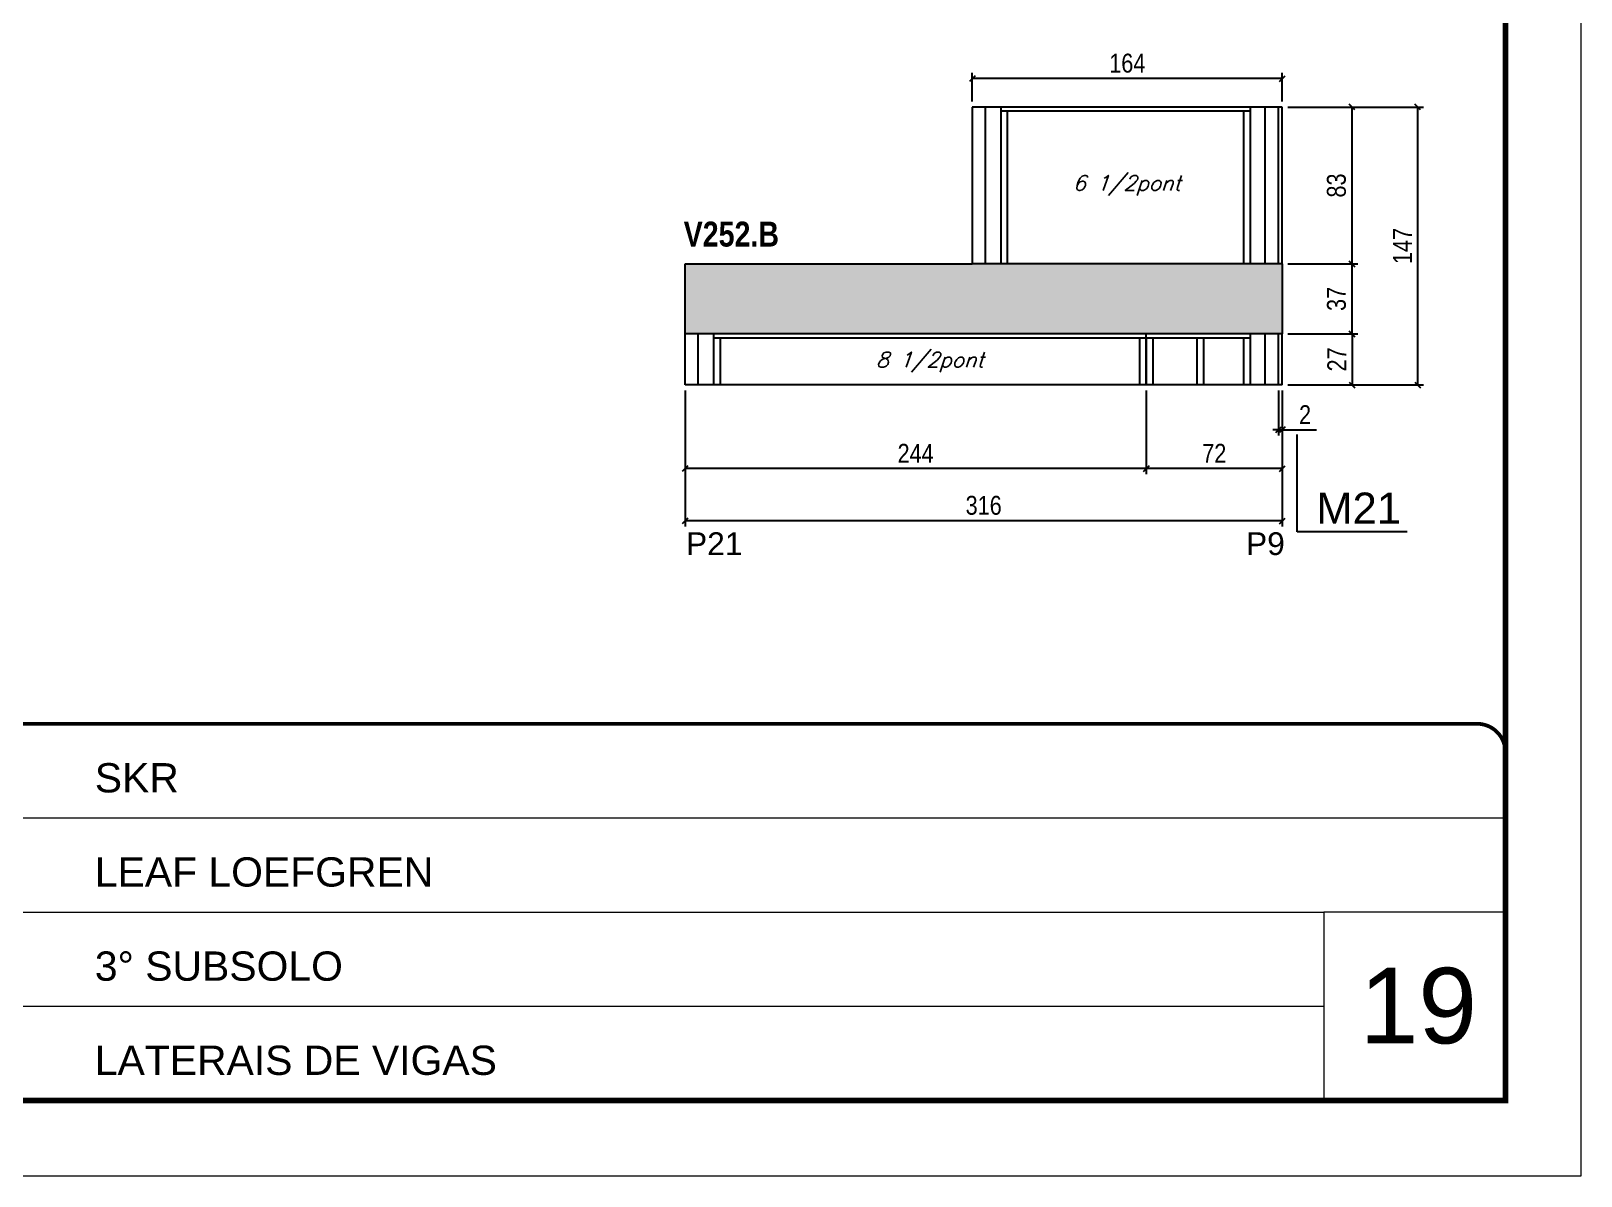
# Model space of a CAD drawing. Extents: x 3309 to 9590, y -2522 to 15424.
# Drawn here: x 7158 to 7978, y 8964 to 9569 of the extents above; entities that cross this region are included whole.
import ezdxf

# ---------------------------------------------------------------- set-up
doc = ezdxf.new("R2010")
doc.units = 0
doc.linetypes.add('CONTINUO', pattern=[0])
doc.linetypes.add('DASHED', pattern=[0.75, 0.5, -0.25])
for name, color, linetype in [('5', 5, 'Continuous'), ('COTA', 241, 'Continuous'), ('NOMENCLATURA', 7, 'Continuous'), ('Painéis', 200, 'Continuous'), ('SARR_2.2x7', 40, 'Continuous'), ('SARR_3.5x7', 81, 'Continuous'), ('texto', 7, 'Continuous')]:
    doc.layers.add(name, color=color, linetype=linetype)
for name, color, linetype, lineweight in [('CARIMBO', 255, 'Continuous', 9), ('Folhas', 255, 'Continuous', 9), ('SARRAFO DE PRESSAO', 251, 'DASHED', 9)]:
    doc.layers.add(name, color=color, linetype=linetype, lineweight=lineweight)
doc.styles.add('ARIAL', font='arial.ttf')
doc.styles.add('COTA TECNICA', font='techl___.ttf', dxfattribs={"height": 10})
doc.styles.add('Romans', font='romans.shx')
doc.styles.get("Standard").update_dxf_attribs({"font": 'arial.ttf'})
doc.styles.add('TECNICA', font='techb___.ttf', dxfattribs={"height": 10})
doc.dimstyles.new('PAINEL', dxfattribs={"dimtxt": 10, "dimasz": 3, "dimexe": 3, "dimexo": 3, "dimgap": 3, "dimtad": 1, "dimdec": 1, "dimzin": 12, "dimdsep": 46, "dimtxsty": 'COTA TECNICA', "dimblk1": 'OBLIQUE', "dimblk2": 'OBLIQUE', "dimsah": 1, "dimcen": 0.9, "dimclrd": 4, "dimclre": 4, "dimclrt": 240, "dimadec": 1, "dimazin": 3, "dimtfac": 1, "dimtdec": 1, "dimtmove": 0, "dimatfit": 3, "dimfxl": 1, "dimtolj": 1, "dimtzin": 12, "dimarcsym": 0})

# ---------------------------------------------------------------- blocks, each defined once
blk = doc.blocks.new('9999999999')
at = {"color": 30, "linetype": 'CONTINUO'}
for p, q in [((98564.56, 34379.64), (99583.98, 34379.64)), ((98564.56, 34329.83), (99487.98, 34329.83)), ((99583.98, 34329.83), (99487.98, 34329.83)), ((99487.98, 34329.83), (99487.98, 34230.21)), ((98564.56, 34280.02), (99487.98, 34280.02))]:
    blk.add_line(p, q, dxfattribs=at)
at = {"color": 30, "linetype": 'CONTINUO', "const_width": 2}
blk.add_lwpolyline([(99583.98, 34230.21), (99583.98, 34414.45, 0.414214), (99568.98, 34429.45), (98228.98, 34429.45, 0.414214), (98213.98, 34414.45), (98213.98, 34245.21, 0.414214), (98228.98, 34230.21), (99583.98, 34230.21)], format="xyb", dxfattribs=at)
at = {"layer": 'Folhas'}
blk.add_lwpolyline([(98138.98, 34190.21), (99623.98, 34190.21), (99623.98, 35240.21), (98138.98, 35240.21)], close=True, dxfattribs=at)
at = {"layer": 'Folhas', "color": 30, "const_width": 3}
blk.add_lwpolyline([(98213.98, 34230.21), (99583.98, 34230.21), (99583.98, 35200.21), (98213.98, 35200.21)], close=True, dxfattribs=at)
at = {"color": 7, "linetype": 'Continuous', "ltscale": 5, "style": 'ARIAL'}
for s, height, p in [('SKR', 15.483, (98837.68, 34393.13)), ('LEAF LOEFGREN', 15.4829, (98837.68, 34343.32)), ('3° SUBSOLO', 15.483, (98837.68, 34293.51)), ('LATERAIS DE VIGAS', 15.4829, (98837.68, 34243.7))]:
    blk.add_text(s, height=height, dxfattribs=at).set_placement(p)
blk = doc.blocks.new('_Oblique')
at = {"color": 0, "linetype": 'ByBlock', "lineweight": -2}
blk.add_line((-0.5, -0.5), (0.5, 0.5), dxfattribs=at)
blk = doc.blocks.new('*D681')
at = {"layer": 'COTA', "color": 4, "linetype": 'ByBlock', "lineweight": -2, "transparency": 16777216}
for p, q in [((7747.84, 9379.06), (7747.84, 9334.8)), ((7819.84, 9379.06), (7819.84, 9334.8)), ((7819.84, 9337.8), (7747.84, 9337.8))]:
    blk.add_line(p, q, dxfattribs=at)
at = {"layer": 'Defpoints', "color": 0, "linetype": 'ByBlock', "transparency": 16777216}
for p in [(7747.84, 9382.06), (7819.84, 9382.06), (7747.84, 9337.8)]:
    blk.add_point(p, dxfattribs=at)
at = {"layer": 'COTA', "color": 4, "linetype": 'ByBlock', "lineweight": -2, "transparency": 16777216, "xscale": 3, "yscale": 3, "zscale": 3, "rotation": 180}
blk.add_blockref('_Oblique', (7747.84, 9337.8), dxfattribs=at)
at = {"layer": 'COTA', "color": 4, "linetype": 'ByBlock', "lineweight": -2, "transparency": 16777216, "xscale": 3, "yscale": 3, "zscale": 3}
blk.add_blockref('_Oblique', (7819.84, 9337.8), dxfattribs=at)
at = {"layer": 'COTA', "color": 240, "linetype": 'ByBlock', "transparency": 16777216, "insert": (7783.84, 9345.87), "char_height": 10, "attachment_point": 5, "style": 'COTA TECNICA'}
blk.add_mtext('\\A1;72', dxfattribs=at)
blk = doc.blocks.new('*D682')
at = {"layer": 'COTA', "color": 4, "linetype": 'ByBlock', "lineweight": -2, "transparency": 16777216}
for p, q in [((7503.84, 9379.06), (7503.84, 9334.8)), ((7747.84, 9379.06), (7747.84, 9334.8)), ((7747.84, 9337.8), (7503.84, 9337.8))]:
    blk.add_line(p, q, dxfattribs=at)
at = {"layer": 'Defpoints', "color": 0, "linetype": 'ByBlock', "transparency": 16777216}
for p in [(7503.84, 9382.06), (7747.84, 9382.06), (7503.84, 9337.8)]:
    blk.add_point(p, dxfattribs=at)
at = {"layer": 'COTA', "color": 4, "linetype": 'ByBlock', "lineweight": -2, "transparency": 16777216, "xscale": 3, "yscale": 3, "zscale": 3, "rotation": 180}
blk.add_blockref('_Oblique', (7503.84, 9337.8), dxfattribs=at)
at = {"layer": 'COTA', "color": 4, "linetype": 'ByBlock', "lineweight": -2, "transparency": 16777216, "xscale": 3, "yscale": 3, "zscale": 3}
blk.add_blockref('_Oblique', (7747.84, 9337.8), dxfattribs=at)
at = {"layer": 'COTA', "color": 240, "linetype": 'ByBlock', "transparency": 16777216, "insert": (7625.84, 9345.87), "char_height": 10, "attachment_point": 5, "style": 'COTA TECNICA'}
blk.add_mtext('\\A1;244', dxfattribs=at)
blk = doc.blocks.new('*D683')
at = {"layer": 'COTA', "color": 4, "linetype": 'ByBlock', "lineweight": -2, "transparency": 16777216}
for p, q in [((7503.84, 9379.06), (7503.84, 9307.09)), ((7819.84, 9379.06), (7819.84, 9307.09)), ((7819.84, 9310.09), (7503.84, 9310.09))]:
    blk.add_line(p, q, dxfattribs=at)
at = {"layer": 'Defpoints', "color": 0, "linetype": 'ByBlock', "transparency": 16777216}
for p in [(7503.84, 9382.06), (7819.84, 9382.06), (7503.84, 9310.09)]:
    blk.add_point(p, dxfattribs=at)
at = {"layer": 'COTA', "color": 4, "linetype": 'ByBlock', "lineweight": -2, "transparency": 16777216, "xscale": 3, "yscale": 3, "zscale": 3, "rotation": 180}
blk.add_blockref('_Oblique', (7503.84, 9310.09), dxfattribs=at)
at = {"layer": 'COTA', "color": 4, "linetype": 'ByBlock', "lineweight": -2, "transparency": 16777216, "xscale": 3, "yscale": 3, "zscale": 3}
blk.add_blockref('_Oblique', (7819.84, 9310.09), dxfattribs=at)
at = {"layer": 'COTA', "color": 240, "linetype": 'ByBlock', "transparency": 16777216, "insert": (7661.84, 9318.31), "char_height": 10, "attachment_point": 5, "style": 'COTA TECNICA'}
blk.add_mtext('\\A1;316', dxfattribs=at)
blk = doc.blocks.new('*D684')
at = {"layer": 'COTA', "color": 4, "lineweight": -2, "transparency": 16777216}
for p, q in [((7822.84, 9409.06), (7859.74, 9409.06)), ((7856.74, 9409.06), (7856.74, 9382.06)), ((7822.84, 9382.06), (7859.74, 9382.06))]:
    blk.add_line(p, q, dxfattribs=at)
at = {"layer": 'Defpoints', "color": 0, "transparency": 16777216}
for p in [(7819.84, 9409.06), (7819.84, 9382.06), (7856.74, 9382.06)]:
    blk.add_point(p, dxfattribs=at)
at = {"layer": 'COTA', "color": 4, "lineweight": -2, "transparency": 16777216, "xscale": 3, "yscale": 3, "zscale": 3}
for p, rotation in [((7856.74, 9409.06), 90), ((7856.74, 9382.06), 270)]:
    blk.add_blockref('_Oblique', p, dxfattribs=dict(at, rotation=rotation))
at = {"layer": 'COTA', "color": 240, "transparency": 16777216, "insert": (7848.66, 9395.56), "char_height": 10, "attachment_point": 5, "rotation": 90, "style": 'COTA TECNICA'}
blk.add_mtext('\\A1;27', dxfattribs=at)
blk = doc.blocks.new('*D685')
at = {"layer": 'COTA', "color": 4, "lineweight": -2, "transparency": 16777216}
for p, q in [((7822.84, 9446.06), (7859.74, 9446.06)), ((7856.74, 9409.06), (7856.74, 9446.06)), ((7822.84, 9409.06), (7859.74, 9409.06))]:
    blk.add_line(p, q, dxfattribs=at)
at = {"layer": 'Defpoints', "color": 0, "transparency": 16777216}
for p in [(7819.84, 9446.06), (7856.74, 9446.06), (7819.84, 9409.06)]:
    blk.add_point(p, dxfattribs=at)
at = {"layer": 'COTA', "color": 4, "lineweight": -2, "transparency": 16777216, "xscale": 3, "yscale": 3, "zscale": 3}
for p, rotation in [((7856.74, 9446.06), 90), ((7856.74, 9409.06), 270)]:
    blk.add_blockref('_Oblique', p, dxfattribs=dict(at, rotation=rotation))
at = {"layer": 'COTA', "color": 240, "transparency": 16777216, "insert": (7848.52, 9427.56), "char_height": 10, "attachment_point": 5, "rotation": 90, "style": 'COTA TECNICA'}
blk.add_mtext('\\A1;37', dxfattribs=at)
blk = doc.blocks.new('*D686')
at = {"layer": 'COTA', "color": 4, "lineweight": -2, "transparency": 16777216}
for p, q in [((7822.84, 9529.06), (7894.48, 9529.06)), ((7891.48, 9382.06), (7891.48, 9529.06)), ((7822.84, 9382.06), (7894.48, 9382.06))]:
    blk.add_line(p, q, dxfattribs=at)
at = {"layer": 'Defpoints', "color": 0, "transparency": 16777216}
for p in [(7819.84, 9529.06), (7891.48, 9529.06), (7819.84, 9382.06)]:
    blk.add_point(p, dxfattribs=at)
at = {"layer": 'COTA', "color": 4, "lineweight": -2, "transparency": 16777216, "xscale": 3, "yscale": 3, "zscale": 3}
for p, rotation in [((7891.48, 9529.06), 90), ((7891.48, 9382.06), 270)]:
    blk.add_blockref('_Oblique', p, dxfattribs=dict(at, rotation=rotation))
at = {"layer": 'COTA', "color": 240, "transparency": 16777216, "insert": (7883.4, 9455.56), "char_height": 10, "attachment_point": 5, "rotation": 90, "style": 'COTA TECNICA'}
blk.add_mtext('\\A1;147', dxfattribs=at)
blk = doc.blocks.new('*D687')
at = {"layer": 'COTA', "color": 4, "lineweight": -2, "transparency": 16777216}
for p, q in [((7822.84, 9529.06), (7859.74, 9529.06)), ((7856.74, 9446.06), (7856.74, 9529.06)), ((7822.84, 9446.06), (7859.74, 9446.06))]:
    blk.add_line(p, q, dxfattribs=at)
at = {"layer": 'Defpoints', "color": 0, "transparency": 16777216}
for p in [(7819.84, 9529.06), (7856.74, 9529.06), (7819.84, 9446.06)]:
    blk.add_point(p, dxfattribs=at)
at = {"layer": 'COTA', "color": 4, "lineweight": -2, "transparency": 16777216, "xscale": 3, "yscale": 3, "zscale": 3}
for p, rotation in [((7856.74, 9529.06), 90), ((7856.74, 9446.06), 270)]:
    blk.add_blockref('_Oblique', p, dxfattribs=dict(at, rotation=rotation))
at = {"layer": 'COTA', "color": 240, "transparency": 16777216, "insert": (7848.5, 9487.56), "char_height": 10, "attachment_point": 5, "rotation": 90, "style": 'COTA TECNICA'}
blk.add_mtext('\\A1;83', dxfattribs=at)
blk = doc.blocks.new('*D688')
at = {"layer": 'COTA', "color": 4, "lineweight": -2, "transparency": 16777216}
for p, q in [((7655.84, 9532.06), (7655.84, 9547.13)), ((7819.84, 9532.06), (7819.84, 9547.13)), ((7819.84, 9544.13), (7655.84, 9544.13))]:
    blk.add_line(p, q, dxfattribs=at)
at = {"layer": 'Defpoints', "color": 0, "transparency": 16777216}
for p in [(7655.84, 9544.13), (7655.84, 9529.06), (7819.84, 9529.06)]:
    blk.add_point(p, dxfattribs=at)
at = {"layer": 'COTA', "color": 4, "lineweight": -2, "transparency": 16777216, "xscale": 3, "yscale": 3, "zscale": 3, "rotation": 180}
blk.add_blockref('_Oblique', (7655.84, 9544.13), dxfattribs=at)
at = {"layer": 'COTA', "color": 4, "lineweight": -2, "transparency": 16777216, "xscale": 3, "yscale": 3, "zscale": 3}
blk.add_blockref('_Oblique', (7819.84, 9544.13), dxfattribs=at)
at = {"layer": 'COTA', "color": 240, "transparency": 16777216, "insert": (7737.84, 9552.23), "char_height": 10, "attachment_point": 5, "style": 'COTA TECNICA'}
blk.add_mtext('\\A1;164', dxfattribs=at)
blk = doc.blocks.new('*D690')
at = {"layer": 'COTA', "color": 4, "lineweight": -2, "transparency": 16777216}
for p, q in [((7817.84, 9379.06), (7817.84, 9355.34)), ((7819.84, 9379.06), (7819.84, 9355.34)), ((7817.84, 9358.34), (7814.84, 9358.34)), ((7817.84, 9358.34), (7819.84, 9358.34)), ((7819.84, 9358.34), (7837.95, 9358.34))]:
    blk.add_line(p, q, dxfattribs=at)
at = {"layer": 'Defpoints', "color": 0, "transparency": 16777216}
for p in [(7817.84, 9382.06), (7819.84, 9382.06), (7819.84, 9358.34)]:
    blk.add_point(p, dxfattribs=at)
at = {"layer": 'COTA', "color": 4, "lineweight": -2, "transparency": 16777216, "xscale": 3, "yscale": 3, "zscale": 3}
blk.add_blockref('_Oblique', (7817.84, 9358.34), dxfattribs=at)
at = {"layer": 'COTA', "color": 4, "lineweight": -2, "transparency": 16777216, "xscale": 3, "yscale": 3, "zscale": 3, "rotation": 180}
blk.add_blockref('_Oblique', (7819.84, 9358.34), dxfattribs=at)
at = {"layer": 'COTA', "color": 240, "transparency": 16777216, "insert": (7831.89, 9366.34), "char_height": 10, "attachment_point": 5, "style": 'COTA TECNICA'}
blk.add_mtext('\\A1;2', dxfattribs=at)

msp = doc.modelspace()

# ---------------------------------------------------------------- hatches: boundary and pattern name
at = {"layer": 'COTA'}
h = msp.add_hatch(dxfattribs=at)
h.set_pattern_fill('AR-CONC', color=256, scale=0.03)
h.set_pattern_definition([(50, (4030.896, -10.1054), (5.46554, -0.4781726), [0.5715, -6.2865]), (355, (4030.896, -10.1054), (-1.0573026, 5.7317054), [0.4572, -5.0292175]), (100.451445, (4031.3516, -10.145), (4.4082374, 5.2535326), [0.4857003, -5.3427073]), (46.1842, (4030.896, -8.5814), (8.1323712, -1.26127), [0.85725, -9.42975]), (96.63556, (4031.574, -8.6865), (7.122124, 7.422784), [0.728551, -8.014068]), (351.18415, (4030.896, -8.581), (7.122124, 7.422784), [0.685799, -7.543792]), (21, (4031.658, -8.9624), (4.5484317, -3.067956), [0.5715, -6.2865]), (326, (4031.658, -8.9624), (1.854061, 5.525639), [0.4572, -5.0292]), (71.451445, (4032.037, -9.218), (6.4024926, 2.457683), [0.4857003, -5.342698]), (37.5, (4030.896, -10.1054), (0.0926581, 2.53665117), [0, -4.96824, 0, -5.1054, 0, -5.04825]), (7.5, (4030.896, -10.1054), (2.0045899, 3.00541724), [0, -2.91084, 0, -4.85394, 0, -1.92405]), (327.5, (4029.1968, -10.1054), (4.06771786, -0.1718623), [0, -1.905, 0, -5.9436, 0, -7.8867]), (317.5, (4028.435, -10.1054), (4.4438754, 0.7627947), [0, -2.4765, 0, -3.94716, 0, -5.6007])])
h.paths.add_polyline_path([(7503.84, 9446.06), (7503.84, 9409.06), (7819.34, 9409.06), (7819.34, 9446.06)])

# ---------------------------------------------------------------- linework, layer by layer
for p, q in [((7503.84, 9409.06), (7503.84, 9446.06)), ((7503.84, 9446.06), (7655.84, 9446.06)), ((7819.84, 9446.06), (7819.84, 9409.06))]:
    msp.add_line(p, q, dxfattribs=at)
at = {"layer": 'NOMENCLATURA', "linetype": 'Continuous'}
for p, q in [((7827.75, 9304.4), (7827.75, 9355.83)), ((7885.83, 9304.4), (7827.75, 9304.4))]:
    msp.add_line(p, q, dxfattribs=at)
at = {"layer": 'Painéis', "linetype": 'ByBlock'}
for p, q in [((7819.84, 9529.06), (7655.84, 9529.06)), ((7655.84, 9529.06), (7655.84, 9446.06)), ((7817.84, 9446.06), (7817.84, 9529.06)), ((7819.84, 9446.06), (7819.84, 9529.06)), ((7819.84, 9446.06), (7655.84, 9446.06)), ((7819.84, 9409.06), (7503.84, 9409.06)), ((7503.84, 9382.06), (7503.84, 9409.06)), ((7747.84, 9382.06), (7747.84, 9409.06)), ((7817.84, 9382.06), (7817.84, 9409.06)), ((7819.84, 9382.06), (7819.84, 9409.06)), ((7819.84, 9382.06), (7503.84, 9382.06))]:
    msp.add_line(p, q, dxfattribs=at)
at = {"layer": 'SARR_2.2x7', "linetype": 'Continuous'}
for p, q in [((7662.84, 9446.06), (7662.84, 9529.06)), ((7802.84, 9526.86), (7670.84, 9526.86)), ((7810.84, 9446.06), (7810.84, 9529.06)), ((7510.84, 9382.06), (7510.84, 9409.06)), ((7747.84, 9406.86), (7518.84, 9406.86)), ((7802.84, 9406.86), (7747.84, 9406.86)), ((7810.84, 9382.06), (7810.84, 9409.06))]:
    msp.add_line(p, q, dxfattribs=at)
at = {"layer": 'SARR_3.5x7'}
for p, q in [((7670.84, 9529.06), (7670.84, 9446.06)), ((7674.34, 9526.86), (7674.34, 9446.06)), ((7799.34, 9526.86), (7799.34, 9446.06)), ((7802.84, 9529.06), (7802.84, 9446.06)), ((7518.84, 9409.06), (7518.84, 9382.06)), ((7522.34, 9406.86), (7522.34, 9382.06)), ((7744.34, 9406.86), (7744.34, 9382.06)), ((7747.84, 9406.86), (7747.84, 9382.06)), ((7751.34, 9406.86), (7751.34, 9382.06)), ((7774.6, 9406.86), (7774.6, 9382.06)), ((7778.1, 9406.86), (7778.1, 9382.06)), ((7799.34, 9406.86), (7799.34, 9382.06)), ((7802.84, 9409.06), (7802.84, 9382.06))]:
    msp.add_line(p, q, dxfattribs=at)

# ---------------------------------------------------------------- block references
at = {"layer": 'SARRAFO DE PRESSAO', "color": 6, "linetype": 'ByBlock'}
msp.add_blockref('9999999999', (-91646.11, -25226.65), dxfattribs=at)

# ---------------------------------------------------------------- texts
at = {"layer": '5', "linetype": 'Continuous'}
for s, p in [('P21', (7504.38, 9292.08)), ('P9', (7800.66, 9292.08))]:
    msp.add_text(s, height=12, rotation=0.00004, dxfattribs=at).set_placement(p)
at = {"layer": 'CARIMBO', "style": 'ARIAL'}
msp.add_text('19', height=40, dxfattribs=at).set_placement((7860.73, 9033.7))
at = {"layer": 'NOMENCLATURA', "style": 'TECNICA'}
msp.add_text('V252.B', height=13.2, dxfattribs=at).set_placement((7503.12, 9455.25))
at = {"layer": 'NOMENCLATURA', "linetype": 'Continuous'}
msp.add_text('M21', height=16.5, dxfattribs=at).set_placement((7837.82, 9308.6))
at = {"layer": 'texto', "color": 2, "char_height": 8, "attachment_point": 5, "style": 'Romans'}
for s, insert in [('{\\Q19;\\C256;6 1/2pont}', (7737.59, 9487.56)), ('{\\Q19;\\C256;8 1/2pont}', (7633.34, 9394.06))]:
    msp.add_mtext(s, dxfattribs=dict(at, insert=insert))

# ---------------------------------------------------------------- dimensions: what is measured, and where the dimension line sits
at = {"layer": 'COTA'}
for base, p1, p2, picture, middle in [((7655.84, 9544.13), (7819.84, 9529.06), (7655.84, 9529.06), '*D688', (7737.84, 9552.23)), ((7819.84, 9358.34), (7817.84, 9382.06), (7819.84, 9382.06), '*D690', (7831.89, 9366.34))]:
    dim = msp.add_linear_dim(base=base, p1=p1, p2=p2, dimstyle='PAINEL', dxfattribs=at)
    dim.commit()
    dim.dimension.update_dxf_attribs({"geometry": picture, "text_midpoint": middle})
for base, p1, p2, picture, middle in [((7891.48, 9529.06), (7819.84, 9382.06), (7819.84, 9529.06), '*D686', (7883.4, 9455.56)), ((7856.74, 9529.06), (7819.84, 9446.06), (7819.84, 9529.06), '*D687', (7848.5, 9487.56)), ((7856.74, 9446.06), (7819.84, 9409.06), (7819.84, 9446.06), '*D685', (7848.52, 9427.56)), ((7856.74, 9382.06), (7819.84, 9409.06), (7819.84, 9382.06), '*D684', (7848.66, 9395.56))]:
    dim = msp.add_linear_dim(base=base, p1=p1, p2=p2, angle=90, dimstyle='PAINEL', dxfattribs=at)
    dim.commit()
    dim.dimension.update_dxf_attribs({"geometry": picture, "text_midpoint": middle})
at = {"layer": 'COTA', "linetype": 'ByBlock'}
dim = msp.add_linear_dim(base=(7503.84, 9337.8), p1=(7747.84, 9382.06), p2=(7503.84, 9382.06), angle=180, dimstyle='PAINEL', override={"dimtmove": 1}, dxfattribs=at)
dim.commit()
dim.dimension.update_dxf_attribs({"geometry": '*D682', "text_midpoint": (7625.84, 9345.87)})
for base, p2, picture, middle in [((7503.84, 9310.09), (7503.84, 9382.06), '*D683', (7661.84, 9318.31)), ((7747.84, 9337.8), (7747.84, 9382.06), '*D681', (7783.84, 9345.87))]:
    dim = msp.add_linear_dim(base=base, p1=(7819.84, 9382.06), p2=p2, angle=180, dimstyle='PAINEL', dxfattribs=at)
    dim.commit()
    dim.dimension.update_dxf_attribs({"geometry": picture, "text_midpoint": middle})

doc.saveas('drawing.dxf')
